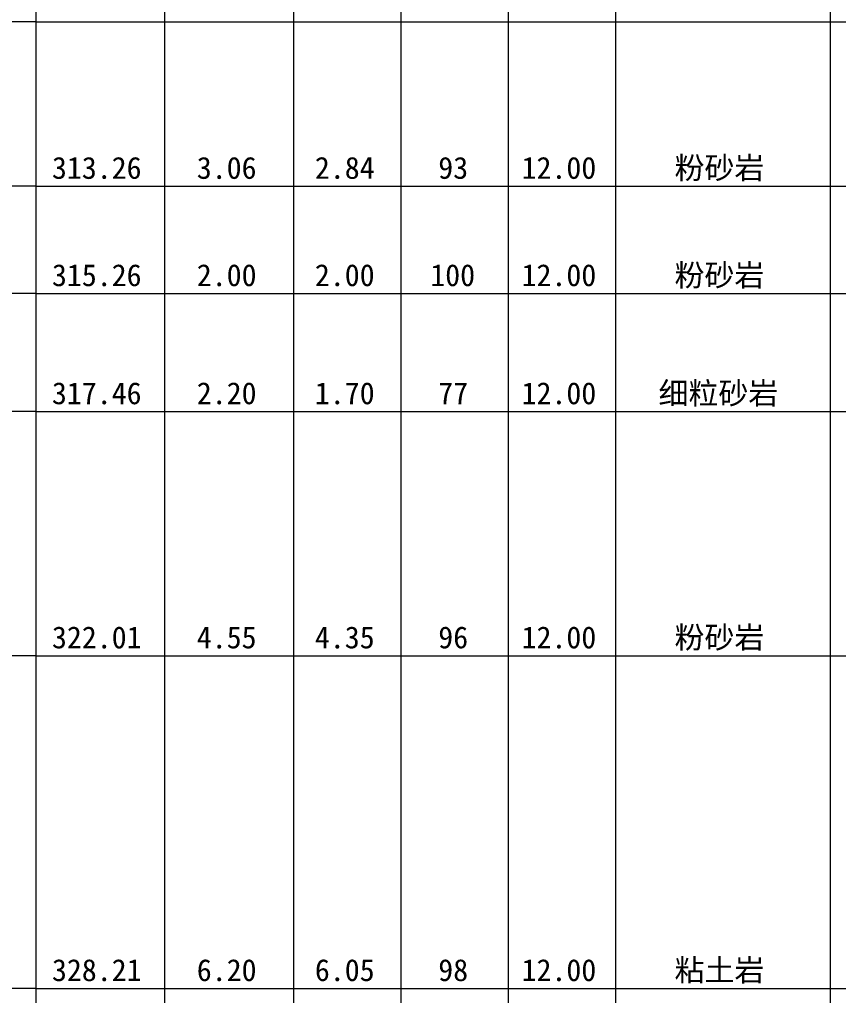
# Model space of a CAD drawing. Header units: inches. Extents: x -27 to 109, y -598 to 26.
# Drawn here: x 20.78 to 36.04, y -327.45 to -309.26 of the extents above; entities that cross this region are included whole.
import ezdxf

# ---------------------------------------------------------------- set-up
doc = ezdxf.new("R2010")
doc.units = ezdxf.units.IN
doc.header["$MEASUREMENT"] = 0
doc.layers.get('0').update_dxf_attribs({"lineweight": 0})
doc.styles.add('宋体', font='')
doc.styles.get('宋体').set_extended_font_data('宋体')

msp = doc.modelspace()

# ---------------------------------------------------------------- linework, layer by layer
at = {"linetype": 'Continuous', "lineweight": 15}
for p, q in [((21.082, 0.896), (21.082, -567.184)), ((23.482, 0.896), (23.482, -567.184)), ((25.882, 0.896), (25.882, -567.184)), ((27.882, 0.896), (27.882, -567.184)), ((29.882, 0.896), (29.882, -567.184)), ((31.882, 0.896), (31.882, -567.184)), ((35.882, 0.896), (35.882, -567.184)), ((21.082, -309.304), (20.082, -309.304)), ((21.082, -309.304), (23.482, -309.304)), ((23.482, -309.304), (25.882, -309.304)), ((25.882, -309.304), (27.882, -309.304)), ((27.882, -309.304), (29.882, -309.304)), ((29.882, -309.304), (31.882, -309.304)), ((31.882, -309.304), (35.882, -309.304)), ((35.882, -309.304), (65.882, -309.304)), ((21.082, -312.364), (20.082, -312.364)), ((21.082, -312.364), (23.482, -312.364)), ((23.482, -312.364), (25.882, -312.364)), ((25.882, -312.364), (27.882, -312.364)), ((27.882, -312.364), (29.882, -312.364)), ((29.882, -312.364), (31.882, -312.364)), ((31.882, -312.364), (35.882, -312.364)), ((35.882, -312.364), (65.882, -312.364)), ((21.082, -314.364), (20.082, -314.364)), ((21.082, -314.364), (23.482, -314.364)), ((23.482, -314.364), (25.882, -314.364)), ((25.882, -314.364), (27.882, -314.364)), ((27.882, -314.364), (29.882, -314.364)), ((29.882, -314.364), (31.882, -314.364)), ((31.882, -314.364), (35.882, -314.364)), ((35.882, -314.364), (65.882, -314.364)), ((21.082, -316.564), (20.082, -316.564)), ((21.082, -316.564), (23.482, -316.564)), ((23.482, -316.564), (25.882, -316.564)), ((25.882, -316.564), (27.882, -316.564)), ((27.882, -316.564), (29.882, -316.564)), ((29.882, -316.564), (31.882, -316.564)), ((31.882, -316.564), (35.882, -316.564)), ((35.882, -316.564), (65.882, -316.564)), ((21.082, -321.114), (20.082, -321.114)), ((21.082, -321.114), (23.482, -321.114)), ((23.482, -321.114), (25.882, -321.114)), ((25.882, -321.114), (27.882, -321.114)), ((27.882, -321.114), (29.882, -321.114)), ((29.882, -321.114), (31.882, -321.114)), ((31.882, -321.114), (35.882, -321.114)), ((35.882, -321.114), (65.882, -321.114)), ((21.082, -327.314), (20.082, -327.314)), ((21.082, -327.314), (23.482, -327.314)), ((23.482, -327.314), (25.882, -327.314)), ((25.882, -327.314), (27.882, -327.314)), ((27.882, -327.314), (29.882, -327.314)), ((29.882, -327.314), (31.882, -327.314)), ((31.882, -327.314), (35.882, -327.314)), ((35.882, -327.314), (65.882, -327.314))]:
    msp.add_line(p, q, dxfattribs=at)

# ---------------------------------------------------------------- texts
at = {"style": '宋体'}
for s, p in [('313.26', (21.384, -312.227)), ('3.06', (24.083, -312.227)), ('2.84', (26.283, -312.227)), ('93', (28.582, -312.227)), ('12.00', (30.134, -312.227)), ('粉砂岩', (32.984, -312.227)), ('315.26', (21.384, -314.227)), ('2.00', (24.083, -314.227)), ('2.00', (26.283, -314.227)), ('100', (28.433, -314.227)), ('12.00', (30.134, -314.227)), ('粉砂岩', (32.984, -314.227)), ('317.46', (21.384, -316.427)), ('2.20', (24.083, -316.427)), ('1.70', (26.283, -316.427)), ('77', (28.582, -316.427)), ('12.00', (30.134, -316.427)), ('细粒砂岩', (32.685, -316.427)), ('322.01', (21.384, -320.977)), ('4.55', (24.083, -320.977)), ('4.35', (26.283, -320.977)), ('96', (28.582, -320.977)), ('12.00', (30.134, -320.977)), ('粉砂岩', (32.984, -320.977)), ('328.21', (21.384, -327.177)), ('6.20', (24.083, -327.177)), ('6.05', (26.283, -327.177)), ('98', (28.582, -327.177)), ('12.00', (30.134, -327.177)), ('粘土岩', (32.984, -327.177))]:
    msp.add_text(s, height=0.4092, dxfattribs=at).set_placement(p)

doc.saveas('drawing.dxf')
